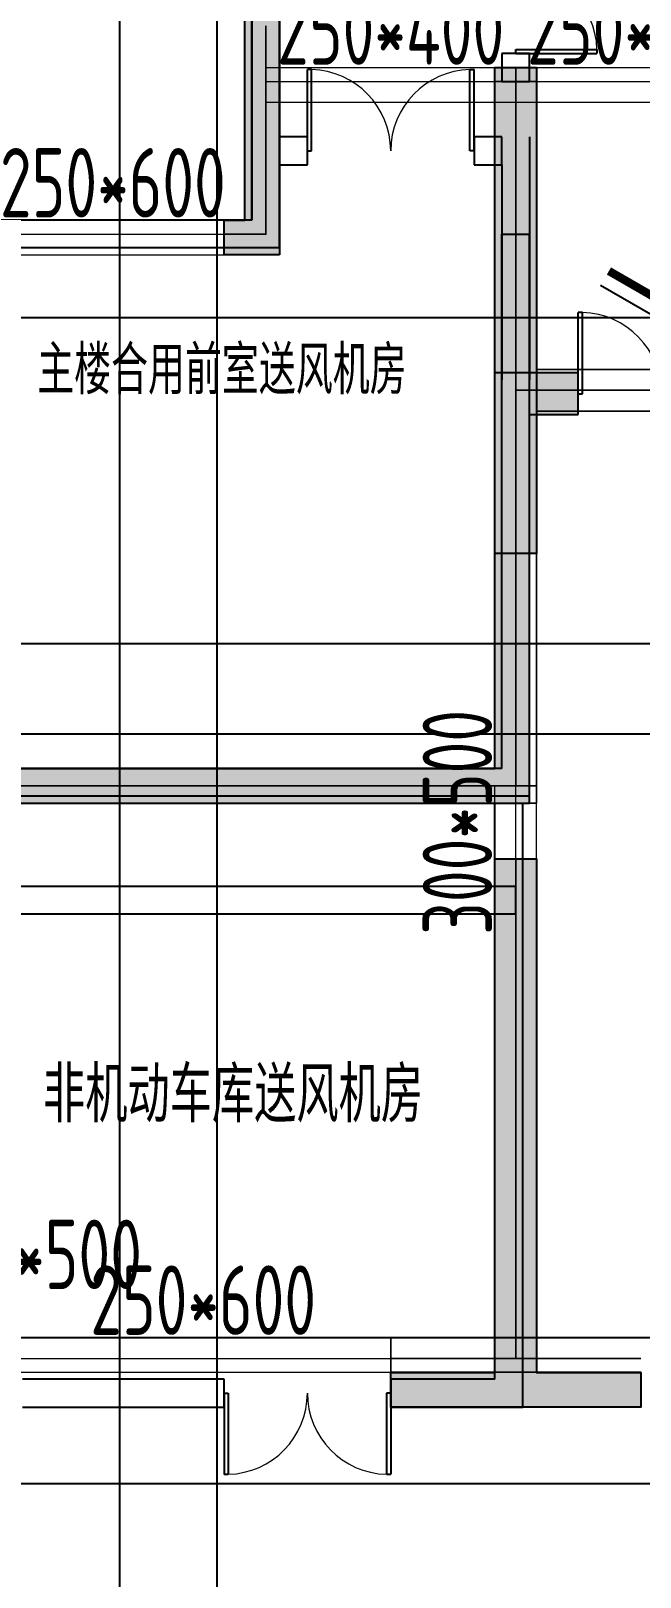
# Model space of a CAD drawing. Extents: x 369444 to 684549, y -549309 to 575337.
# Drawn here: x 398784 to 403169, y 335932 to 347071 of the extents above; entities that cross this region are included whole.
import ezdxf

# ---------------------------------------------------------------- set-up
doc = ezdxf.new("R2010")
doc.units = 0
doc.header["$LTSCALE"] = 1000
doc.header["$MEASUREMENT"] = 0
for name, color, linetype, lineweight, true_color in [('-1-0-1', 7, 'Continuous', 0, 0xc0c0c0), ('-1-1-2', 7, 'Continuous', 0, 0xc0c0c0), ('-2-0-1', 1, 'Continuous', 0, 0xff0000), ('-2-1-2', 9, 'Continuous', 0, 0x808080), ('1-6-1', 7, 'Continuous', 0, 0x55ff55), ('1-6-2', 7, 'Continuous', 0, 0x55ff55), ('11-6-5', 2, 'Continuous', 0, 0xffff00), ('12-6-1', 4, 'Continuous', 0, 0x00ffff), ('12-6-2', 4, 'Continuous', 0, 0x00ffff), ('12-6-5', 4, 'Continuous', 0, 0x00ffff)]:
    doc.layers.add(name, color=color, linetype=linetype, lineweight=lineweight, true_color=true_color)
for name, color, linetype in [('DOTE', 1, 'Continuous'), ('PUB_HATCH', 8, 'Continuous'), ('WALL', 9, 'Continuous'), ('WINDOW', 4, 'Continuous'), ('房间名称', 72, 'Continuous')]:
    doc.layers.add(name, color=color, linetype=linetype)
doc.styles.add('HNSJY', font='hnsjy-07.shx', dxfattribs={"width": 0.8, "bigfont": 'hnsjy-hz.shx'})
doc.styles.add('yjkcad', font='yjkeng.shx', dxfattribs={"width": 0.7, "height": 250, "bigfont": 'yjkchn.shx'})

# ---------------------------------------------------------------- blocks, each defined once
blk = doc.blocks.new('21#loudixiajnjgjnjdfg')
at = {"layer": 'WALL'}
h = blk.add_hatch(color=0, dxfattribs=at)
h.dxf.hatch_style = 1
h.paths.add_polyline_path([(-183057, -69119), (-183057, -68619), (-183557, -68619), (-183557, -69119)], flags=17)
h.paths.add_polyline_path([(-170857, -69119), (-170857, -68619), (-171407, -68619), (-171407, -69119)], flags=17)
h.paths.add_polyline_path([(-171407, -70819), (-171157, -70819), (-171157, -70419), (-171557, -70419), (-171557, -70819)], flags=17)
h.paths.add_polyline_path([(-183507, -70819), (-183357, -70819), (-183357, -70419), (-183757, -70419), (-183757, -70819)], flags=17)
h.paths.add_polyline_path([(-168657, -64219), (-170857, -64219), (-170857, -66419), (-170307, -66419), (-170307, -66619), (-171107, -66619), (-171107, -63969), (-168457, -63969), (-168457, -66619), (-169207, -66619), (-169207, -66419), (-168657, -66419)])
h.paths.add_polyline_path([(-179257, -73469), (-179807, -73469), (-179807, -73219), (-179257, -73219), (-178857, -73219), (-178857, -73469), (-179007, -73469), (-179007, -76369), (-180757, -76369), (-180757, -76119), (-179257, -76119)])
h.paths.add_polyline_path([(-165957, -64219), (-166607, -64219), (-166607, -63969), (-165707, -63969), (-165707, -65769), (-165957, -65769)])
h.paths.add_polyline_path([(-188307, -64019), (-188957, -64019), (-188957, -65569), (-189207, -65569), (-189207, -63769), (-188307, -63769)])
h.paths.add_polyline_path([(-173307, -80969), (-174157, -80969), (-174857, -80969), (-174857, -80719), (-174407, -80719), (-174407, -77519), (-174157, -77519), (-174157, -80719), (-173307, -80719)])
h.paths.add_polyline_path([(-180757, -80969), (-181607, -80969), (-181607, -80719), (-180757, -80719), (-180757, -77519), (-180507, -77519), (-180507, -80719), (-180057, -80719), (-180057, -80969)])
h.paths.add_polyline_path([(-175107, -73469), (-175657, -73469), (-175657, -76119), (-174157, -76119), (-174157, -76369), (-175907, -76369), (-175907, -73469), (-176057, -73469), (-176057, -73219), (-175657, -73219), (-175107, -73219)])
h.paths.add_polyline_path([(-159582, -72669), (-160057, -72669), (-160057, -74419), (-160307, -74419), (-160307, -72669), (-160407, -72669), (-160407, -72419), (-160057, -72419), (-159582, -72419)])
h.paths.add_polyline_path([(-163357, -80969), (-163657, -80969), (-164057, -80969), (-164057, -80719), (-163907, -80719), (-163907, -77119), (-163657, -77119), (-163657, -80719), (-163357, -80719)])
h.paths.add_polyline_path([(-166757, -80969), (-167782, -80969), (-168557, -80969), (-168557, -80719), (-167807, -80719), (-167807, -77019), (-167507, -77019), (-167507, -80719), (-166757, -80719)])
h.paths.add_polyline_path([(-191007, -75019), (-191007, -75819), (-193107, -75819), (-193107, -75569), (-191257, -75569), (-191257, -75019)])
h.paths.add_polyline_path([(-183307, -66419), (-184057, -66419), (-184057, -64019), (-186257, -64019), (-186257, -66219), (-185707, -66219), (-185707, -66419), (-186457, -66419), (-186457, -63769), (-183807, -63769), (-183807, -66169), (-183307, -66169)])
h.paths.add_polyline_path([(-171407, -73469), (-171857, -73469), (-171857, -73219), (-171157, -73219), (-171157, -76369), (-171407, -76369)])
h.paths.add_polyline_path([(-183057, -73469), (-183507, -73469), (-183507, -76369), (-183757, -76369), (-183757, -73219), (-183057, -73219)])
h.paths.add_polyline_path([(-187382, -80969), (-188157, -80969), (-188157, -80719), (-187407, -80719), (-187407, -77019), (-187107, -77019), (-187107, -80719), (-186357, -80719), (-186357, -80969)])
h.paths.add_polyline_path([(-191257, -80969), (-191557, -80969), (-191557, -80719), (-191257, -80719), (-191257, -77119), (-191007, -77119), (-191007, -80719), (-190857, -80719), (-190857, -80969)])
h.paths.add_polyline_path([(-194857, -72669), (-195332, -72669), (-195332, -72419), (-194857, -72419), (-194507, -72419), (-194507, -72669), (-194607, -72669), (-194607, -74419), (-194857, -74419)])
h.paths.add_polyline_path([(-157057, -81969), (-157607, -81969), (-157607, -81719), (-157357, -81719), (-157357, -77269), (-157057, -77269)])
h.paths.add_polyline_path([(-197307, -81969), (-197857, -81969), (-197857, -77269), (-197557, -77269), (-197557, -81719), (-197307, -81719)])
h.paths.add_polyline_path([(-165557, -72669), (-165957, -72669), (-165957, -69119), (-166357, -69119), (-166357, -68919), (-165707, -68919), (-165707, -72419), (-165557, -72419)])
h.paths.add_polyline_path([(-188957, -72669), (-189357, -72669), (-189357, -72419), (-189207, -72419), (-189207, -68919), (-188507, -68919), (-188507, -69119), (-188957, -69119)])
h.paths.add_polyline_path([(-160857, -80969), (-161557, -80969), (-161557, -80719), (-160857, -80719), (-160857, -77819), (-160607, -77819), (-160607, -80719), (-160607, -81719), (-160007, -81719), (-160007, -81969), (-160857, -81969)])
h.paths.add_polyline_path([(-187107, -71319), (-187107, -74819), (-187407, -74819), (-187407, -71319)])
h.paths.add_polyline_path([(-193357, -80969), (-194057, -80969), (-194057, -81969), (-194907, -81969), (-194907, -81719), (-194307, -81719), (-194307, -80719), (-194307, -77819), (-194057, -77819), (-194057, -80719), (-193357, -80719)])
h.paths.add_polyline_path([(-167507, -71319), (-167507, -74819), (-167807, -74819), (-167807, -71319)])
h.paths.add_polyline_path([(-171157, -80969), (-171507, -80969), (-171507, -80719), (-171407, -80719), (-171407, -77519), (-171157, -77519), (-171157, -80719), (-170957, -80719), (-170957, -80969)])
h.paths.add_polyline_path([(-183407, -80969), (-183757, -80969), (-183957, -80969), (-183957, -80719), (-183757, -80719), (-183757, -77519), (-183507, -77519), (-183507, -80719), (-183407, -80719)])
h.paths.add_polyline_path([(-157057, -75819), (-157757, -75819), (-157757, -75569), (-157357, -75569), (-157357, -72669), (-157732, -72669), (-157732, -72419), (-157057, -72419)])
h.paths.add_polyline_path([(-197157, -75819), (-197857, -75819), (-197857, -72419), (-197182, -72419), (-197182, -72669), (-197557, -72669), (-197557, -75569), (-197157, -75569)])
h.paths.add_polyline_path([(-163907, -72669), (-163957, -72669), (-163957, -72419), (-163657, -72419), (-163257, -72419), (-163257, -72669), (-163657, -72669), (-163657, -73519), (-163907, -73519)])
h.paths.add_polyline_path([(-190957, -72669), (-191007, -72669), (-191007, -73519), (-191257, -73519), (-191257, -72669), (-191657, -72669), (-191657, -72419), (-191257, -72419), (-190957, -72419)])
h.paths.add_polyline_path([(-161807, -75819), (-163907, -75819), (-163907, -75019), (-163657, -75019), (-163657, -75569), (-161807, -75569)])
edge = h.paths.add_edge_path()
edge.add_line((-183557, -66419), (-183557, -66519))
edge.add_line((-183557, -66519), (-183307, -66519))
edge.add_line((-183307, -66519), (-183307, -66419))
edge.add_line((-183507, -70819), (-183507, -71569))
edge.add_line((-183507, -71569), (-185557, -71569))
edge.add_line((-185557, -71569), (-185557, -71319))
edge.add_line((-185557, -71319), (-183757, -71319))
edge.add_line((-183757, -71319), (-183757, -70819))
edge.add_line((-171157, -70819), (-171157, -71319))
edge.add_line((-171157, -71319), (-169357, -71319))
edge.add_line((-169357, -71319), (-169357, -71569))
edge.add_line((-169357, -71569), (-171407, -71569))
edge.add_line((-171407, -71569), (-171407, -70819))
h.paths.add_polyline_path([(-171407, -71569), (-171157, -71569), (-171157, -70819), (-171407, -70819)], flags=16)
h.paths.add_polyline_path([(-171157, -71569), (-169357, -71569), (-169357, -71319), (-171157, -71319)], flags=16)
h.paths.add_polyline_path([(-183757, -71569), (-183507, -71569), (-183507, -70819), (-183757, -70819)], flags=16)
h.paths.add_polyline_path([(-185557, -71569), (-183757, -71569), (-183757, -71319), (-185557, -71319)], flags=16)
at = {"layer": 'WALL', "color": 0, "elevation": 14}
for points in [[(-188957, -72669), (-189357, -72669), (-189357, -72419), (-189207, -72419), (-189207, -68919), (-188507, -68919), (-188507, -69119), (-188957, -69119)], [(-187107, -71319), (-187107, -74819), (-187407, -74819), (-187407, -71319)], [(-187382, -80969), (-188157, -80969), (-188157, -80719), (-187407, -80719), (-187407, -77019), (-187107, -77019), (-187107, -80719), (-186357, -80719), (-186357, -80969)]]:
    blk.add_lwpolyline(points, close=True, dxfattribs=at)
blk = doc.blocks.new('$DorLib2D$00000002')
for p, q in [((-0.5, 0), (-0.5, 0.4875)), ((-0.475, 0.4875), (-0.5, 0.4875)), ((-0.475, 0), (-0.475, 0.4875)), ((0.475, 0), (0.475, 0.4875)), ((0.475, 0.4875), (0.5, 0.4875)), ((0.5, 0), (0.5, 0.4875)), ((-0.5, 0), (-0.475, 0)), ((0.5, 0), (0.475, 0))]:
    blk.add_line(p, q)
at = {"lineweight": 13}
for centre, start, end in [((-0.4875, 0), 0, 88.53072), ((0.4875, 0), 91.46928, 180)]:
    blk.add_arc(centre, 0.4875, start, end, dxfattribs=at)
blk = doc.blocks.new('$DorLib2D$00000191')
at = {"layer": 'WINDOW', "color": 0}
blk.add_line((-0.5, 0.15), (0.366, 0.65), dxfattribs=at)
at = {"layer": 'WINDOW', "color": 0, "const_width": 0.05}
blk.add_lwpolyline([(-0.55, 0.2366), (0.316, 0.7366)], dxfattribs=at)

msp = doc.modelspace()

# ---------------------------------------------------------------- hatches: boundary and pattern name
at = {"layer": 'PUB_HATCH'}
for points in [[(402124.6, 341757), (402374.6, 341507), (402374.6, 344307.1), (402124.6, 344607.1)], [(402374.6, 344307.1), (402724.6, 344307.1), (402724.6, 344607.1), (402124.6, 344607.1)], [(398524.6, 341757), (398274.6, 341507), (402374.6, 341507), (402124.6, 341757)]]:
    msp.add_hatch(color=256, dxfattribs=at).paths.add_polyline_path(points)

# ---------------------------------------------------------------- linework, layer by layer
at = {"layer": '-1-0-1', "color": 0}
for p in [(400474.4, 346706.9, -3600), (402274.4, 346706.9, -3600), (400174.4, 345606.9, -3600), (400474.4, 345606.9, -3600), (402274.4, 344482.1, -3600), (402274.4, 343306.9, -3600), (402274.4, 341631.9, -3600), (402274.4, 341106.9, -3600), (401374.4, 337506.9, -3600), (402274.4, 337506.9, -3600)]:
    msp.add_point(p, dxfattribs=at)
at = {"layer": '-1-1-2', "color": 0}
for p, q in [((400474.4, 346706.9, -3600), (400474.4, 346706.9)), ((402274.4, 346706.9, -3600), (402274.4, 346706.9)), ((400174.4, 345606.9, -3600), (400174.4, 345606.9)), ((400474.4, 345606.9, -3600), (400474.4, 345606.9)), ((402274.4, 344482.1, -3600), (402274.4, 344482.1)), ((402274.4, 343306.9, -3600), (402274.4, 343306.9)), ((402274.4, 341631.9, -3600), (402274.4, 341631.9)), ((402274.4, 341106.9, -3600), (402274.4, 341106.9)), ((401374.4, 337506.9, -3600), (401374.4, 337506.9)), ((402274.4, 337506.9, -3600), (402274.4, 337506.9))]:
    msp.add_line(p, q, dxfattribs=at)
at = {"layer": '-2-0-1', "color": 0}
for p, q in [((400474.4, 346706.9, -3600), (400474.4, 347106.9, -3600)), ((400474.4, 346706.9, -3600), (402274.4, 346706.9, -3600)), ((400474.4, 345606.9, -3600), (400474.4, 346706.9, -3600)), ((402274.4, 344482.1, -3600), (402274.4, 346706.9, -3600)), ((402274.4, 346706.9, -3600), (404074.4, 346706.9, -3600)), ((398574.4, 345606.9, -3600), (400174.4, 345606.9, -3600)), ((400174.4, 345606.9, -3600), (400474.4, 345606.9, -3600)), ((402274.4, 344482.1, -3600), (405874.4, 344482.1, -3600)), ((402274.4, 343306.9, -3600), (402274.4, 344482.1, -3600)), ((402274.4, 341631.9, -3600), (402274.4, 343306.9, -3600)), ((398374.4, 341631.9, -3600), (402274.4, 341631.9, -3600)), ((402274.4, 341106.9, -3600), (402274.4, 341631.9, -3600)), ((402274.4, 337506.9, -3600), (402274.4, 341106.9, -3600)), ((398674.4, 337506.9, -3600), (401374.4, 337506.9, -3600)), ((401374.4, 337506.9, -3600), (402274.4, 337506.9, -3600)), ((402274.4, 337506.9, -3600), (403174.4, 337506.9, -3600))]:
    msp.add_line(p, q, dxfattribs=at)
at = {"layer": '-2-1-2', "color": 0}
for p, q in [((400474.4, 346706.9), (400474.4, 347106.9)), ((400474.4, 346706.9), (402274.4, 346706.9)), ((400474.4, 345606.9), (400474.4, 346706.9)), ((402274.4, 344482.1), (402274.4, 346706.9)), ((402274.4, 346706.9), (404074.4, 346706.9)), ((398574.4, 345606.9), (400174.4, 345606.9)), ((400174.4, 345606.9), (400474.4, 345606.9)), ((402274.4, 344482.1), (405874.4, 344482.1)), ((402274.4, 343306.9), (402274.4, 344482.1)), ((402274.4, 341631.9), (402274.4, 343306.9)), ((398374.4, 341631.9), (402274.4, 341631.9)), ((402274.4, 341106.9), (402274.4, 341631.9)), ((402274.4, 337506.9), (402274.4, 341106.9)), ((398674.4, 337506.9), (401374.4, 337506.9)), ((401374.4, 337506.9), (402274.4, 337506.9)), ((402274.4, 337506.9), (403174.4, 337506.9))]:
    msp.add_line(p, q, dxfattribs=at)
at = {"layer": '1-6-1', "color": 0}
for p, q in [((400324.4, 347106.9, -8700), (400324.4, 346706.9, -8700)), ((400324.4, 346706.9, -5100), (400324.4, 347106.9, -5100)), ((400574.4, 347106.9, -5100), (400574.4, 346706.9, -5100)), ((400574.4, 346706.9, -8700), (400574.4, 347106.9, -8700)), ((400324.4, 346706.9, -8700), (400324.4, 346706.9, -5100)), ((400324.4, 346706.9, -8700), (400324.4, 345706.9, -8700)), ((400324.4, 346706.9, -5100), (400324.4, 346706.9, -8700)), ((400324.4, 345706.9, -5100), (400324.4, 346706.9, -5100)), ((400574.4, 346706.9, -5100), (400574.4, 346706.9, -8700)), ((400574.4, 346706.9, -5100), (400574.4, 345456.9, -5100)), ((400574.4, 346706.9, -8700), (400574.4, 346706.9, -5100)), ((400574.4, 345456.9, -8700), (400574.4, 346706.9, -8700)), ((402124.4, 346706.9, -8700), (402124.4, 344482.1, -8700)), ((402124.4, 346706.9, -5100), (402124.4, 346706.9, -8700)), ((402124.4, 344482.1, -5100), (402124.4, 346706.9, -5100)), ((402124.4, 346706.9, -8700), (402124.4, 346706.9, -5100)), ((402424.4, 346706.9, -8700), (402124.4, 346706.9, -8700)), ((402124.4, 346706.9, -5100), (402424.4, 346706.9, -5100)), ((402424.4, 346706.9, -5100), (402424.4, 344632.1, -5100)), ((402424.4, 346706.9, -8700), (402424.4, 346706.9, -5100)), ((402424.4, 344632.1, -8700), (402424.4, 346706.9, -8700)), ((402424.4, 346706.9, -5100), (402424.4, 346706.9, -8700)), ((400174.4, 345706.9, -8700), (400174.4, 345706.9, -5100)), ((400324.4, 345706.9, -8700), (400174.4, 345706.9, -8700)), ((400174.4, 345706.9, -5100), (400324.4, 345706.9, -5100)), ((400174.4, 345706.9, -8700), (400174.4, 345456.9, -8700)), ((400174.4, 345706.9, -5100), (400174.4, 345706.9, -8700)), ((400174.4, 345456.9, -5100), (400174.4, 345706.9, -5100)), ((400324.4, 345706.9, -8700), (400324.4, 345706.9, -5100)), ((400324.4, 345706.9, -5100), (400324.4, 345706.9, -8700)), ((400174.4, 345456.9, -5100), (400174.4, 345456.9, -8700)), ((400574.4, 345456.9, -5100), (400174.4, 345456.9, -5100)), ((400174.4, 345456.9, -8700), (400574.4, 345456.9, -8700)), ((400174.4, 345456.9, -8700), (400174.4, 345456.9, -5100)), ((400574.4, 345456.9, -5100), (400574.4, 345456.9, -8700)), ((400574.4, 345456.9, -8700), (400574.4, 345456.9, -5100)), ((402424.4, 344632.1, -8700), (402424.4, 344632.1, -5100)), ((405774.4, 344632.1, -8700), (402424.4, 344632.1, -8700)), ((402424.4, 344632.1, -5100), (405774.4, 344632.1, -5100)), ((402424.4, 344632.1, -5100), (402424.4, 344632.1, -8700)), ((402124.4, 344482.1, -8700), (402124.4, 344482.1, -5100)), ((402124.4, 344482.1, -8700), (402124.4, 343306.9, -8700)), ((402124.4, 344482.1, -5100), (402124.4, 344482.1, -8700)), ((402124.4, 343306.9, -5100), (402124.4, 344482.1, -5100)), ((402424.4, 344332.1, -5100), (402424.4, 344332.1, -8700)), ((405774.4, 344332.1, -5100), (402424.4, 344332.1, -5100)), ((402424.4, 344332.1, -8700), (405774.4, 344332.1, -8700)), ((402424.4, 344332.1, -5100), (402424.4, 343306.9, -5100)), ((402424.4, 344332.1, -8700), (402424.4, 344332.1, -5100)), ((402424.4, 343306.9, -8700), (402424.4, 344332.1, -8700)), ((402124.4, 343306.9, -8700), (402124.4, 341756.9, -8700)), ((402124.4, 343306.9, -5100), (402124.4, 343306.9, -8700)), ((402124.4, 341756.9, -5100), (402124.4, 343306.9, -5100)), ((402124.4, 343306.9, -8700), (402124.4, 343306.9, -5100)), ((402424.4, 343306.9, -5100), (402424.4, 341506.9, -5100)), ((402424.4, 343306.9, -8700), (402424.4, 343306.9, -5100)), ((402424.4, 341506.9, -8700), (402424.4, 343306.9, -8700)), ((402424.4, 343306.9, -5100), (402424.4, 343306.9, -8700)), ((402124.4, 341756.9, -8700), (398524.4, 341756.9, -8700)), ((398524.4, 341756.9, -5100), (402124.4, 341756.9, -5100)), ((402124.4, 341756.9, -8700), (402124.4, 341756.9, -5100)), ((402124.4, 341756.9, -5100), (402124.4, 341756.9, -8700)), ((402424.4, 341506.9, -5100), (398274.4, 341506.9, -5100)), ((398274.4, 341506.9, -8700), (402424.4, 341506.9, -8700)), ((402424.4, 341506.9, -5100), (402424.4, 341506.9, -8700)), ((402424.4, 341506.9, -8700), (402424.4, 341506.9, -5100)), ((402124.4, 341106.9, -8700), (402124.4, 337656.9, -8700)), ((402124.4, 341106.9, -5100), (402124.4, 341106.9, -8700)), ((402124.4, 337656.9, -5100), (402124.4, 341106.9, -5100)), ((402124.4, 341106.9, -8700), (402124.4, 341106.9, -5100)), ((402424.4, 341106.9, -8700), (402124.4, 341106.9, -8700)), ((402124.4, 341106.9, -5100), (402424.4, 341106.9, -5100)), ((402424.4, 341106.9, -5100), (402424.4, 337656.9, -5100)), ((402424.4, 341106.9, -8700), (402424.4, 341106.9, -5100)), ((402424.4, 337656.9, -8700), (402424.4, 341106.9, -8700)), ((402424.4, 341106.9, -5100), (402424.4, 341106.9, -8700)), ((401374.4, 337656.9, -8700), (401374.4, 337656.9, -5100)), ((402124.4, 337656.9, -8700), (401374.4, 337656.9, -8700)), ((401374.4, 337656.9, -5100), (402124.4, 337656.9, -5100)), ((401374.4, 337656.9, -8700), (401374.4, 337406.9, -8700)), ((401374.4, 337656.9, -5100), (401374.4, 337656.9, -8700)), ((401374.4, 337406.9, -5100), (401374.4, 337656.9, -5100)), ((402124.4, 337656.9, -8700), (402124.4, 337656.9, -5100)), ((402124.4, 337656.9, -5100), (402124.4, 337656.9, -8700)), ((402424.4, 337656.9, -8700), (402424.4, 337656.9, -5100)), ((403174.4, 337656.9, -8700), (402424.4, 337656.9, -8700)), ((402424.4, 337656.9, -5100), (403174.4, 337656.9, -5100)), ((402424.4, 337656.9, -5100), (402424.4, 337656.9, -8700)), ((401374.4, 337406.9, -5100), (401374.4, 337406.9, -8700)), ((402274.4, 337406.9, -5100), (401374.4, 337406.9, -5100)), ((401374.4, 337406.9, -8700), (402274.4, 337406.9, -8700)), ((401374.4, 337406.9, -8700), (401374.4, 337406.9, -5100)), ((402274.4, 337406.9, -5100), (402274.4, 337406.9, -8700)), ((403174.4, 337406.9, -5100), (402274.4, 337406.9, -5100)), ((402274.4, 337406.9, -8700), (403174.4, 337406.9, -8700)), ((402274.4, 337406.9, -8700), (402274.4, 337406.9, -5100))]:
    msp.add_line(p, q, dxfattribs=at)
at = {"layer": '1-6-2', "color": 0}
for p, q in [((400474.4, 347106.9, -5100), (400474.4, 346706.9, -5100)), ((400474.4, 346706.9, -8700), (400474.4, 347106.9, -8700)), ((400474.4, 346706.9, -5100), (400474.4, 346706.9, -8700)), ((400474.4, 346706.9, -5100), (400474.4, 345606.9, -5100)), ((400474.4, 346706.9, -8700), (400474.4, 346706.9, -5100)), ((400474.4, 345606.9, -8700), (400474.4, 346706.9, -8700)), ((402274.4, 346706.9, -5100), (402274.4, 344482.1, -5100)), ((402274.4, 346706.9, -8700), (402274.4, 346706.9, -5100)), ((402274.4, 344482.1, -8700), (402274.4, 346706.9, -8700)), ((400174.4, 345606.9, -5100), (400174.4, 345606.9, -8700)), ((400474.4, 345606.9, -5100), (400174.4, 345606.9, -5100)), ((400174.4, 345606.9, -8700), (400474.4, 345606.9, -8700)), ((400474.4, 345606.9, -5100), (400474.4, 345606.9, -8700)), ((400474.4, 345606.9, -8700), (400474.4, 345606.9, -5100)), ((402274.4, 344482.1, -5100), (402274.4, 344482.1, -8700)), ((405874.4, 344482.1, -5100), (402274.4, 344482.1, -5100)), ((402274.4, 344482.1, -8700), (405874.4, 344482.1, -8700)), ((402274.4, 344482.1, -5100), (402274.4, 344482.1, -8700)), ((402274.4, 344482.1, -5100), (402274.4, 343306.9, -5100)), ((402274.4, 344482.1, -8700), (402274.4, 344482.1, -5100)), ((402274.4, 343306.9, -8700), (402274.4, 344482.1, -8700)), ((402274.4, 343306.9, -5100), (402274.4, 341631.9, -5100)), ((402274.4, 343306.9, -8700), (402274.4, 343306.9, -5100)), ((402274.4, 341631.9, -8700), (402274.4, 343306.9, -8700)), ((402274.4, 343306.9, -5100), (402274.4, 343306.9, -8700)), ((402274.4, 341631.9, -5100), (398374.4, 341631.9, -5100)), ((398374.4, 341631.9, -8700), (402274.4, 341631.9, -8700)), ((402274.4, 341631.9, -5100), (402274.4, 341631.9, -8700)), ((402274.4, 341631.9, -8700), (402274.4, 341631.9, -5100)), ((402274.4, 341106.9, -5100), (402274.4, 337506.9, -5100)), ((402274.4, 341106.9, -8700), (402274.4, 341106.9, -5100)), ((402274.4, 337506.9, -8700), (402274.4, 341106.9, -8700)), ((401374.4, 337506.9, -5100), (401374.4, 337506.9, -8700)), ((402274.4, 337506.9, -5100), (401374.4, 337506.9, -5100)), ((401374.4, 337506.9, -8700), (402274.4, 337506.9, -8700)), ((402274.4, 337506.9, -5100), (402274.4, 337506.9, -8700)), ((403174.4, 337506.9, -5100), (402274.4, 337506.9, -5100)), ((402274.4, 337506.9, -8700), (403174.4, 337506.9, -8700)), ((402274.4, 337506.9, -5100), (402274.4, 337506.9, -8700)), ((402274.4, 337506.9, -8700), (402274.4, 337506.9, -5100))]:
    msp.add_line(p, q, dxfattribs=at)
at = {"layer": '12-6-1', "color": 0}
for p, q in [((400474.4, 346806.9, -5100), (400474.4, 346556.9, -5100)), ((400474.4, 346806.9, -5500), (400474.4, 346806.9, -5100)), ((400474.4, 346556.9, -5500), (400474.4, 346806.9, -5500)), ((400474.4, 346806.9, -5100), (402274.4, 346806.9, -5100)), ((400474.4, 346806.9, -5500), (402274.4, 346806.9, -5500)), ((402274.4, 346806.9, -5100), (402274.4, 346556.9, -5100)), ((402274.4, 346806.9, -5500), (402274.4, 346806.9, -5100)), ((402274.4, 346556.9, -5500), (402274.4, 346806.9, -5500)), ((402274.4, 346806.9, -5100), (402274.4, 346556.9, -5100)), ((402274.4, 346806.9, -5500), (402274.4, 346806.9, -5100)), ((402274.4, 346556.9, -5500), (402274.4, 346806.9, -5500)), ((402274.4, 346806.9, -5100), (404074.4, 346806.9, -5100)), ((402274.4, 346806.9, -5500), (404074.4, 346806.9, -5500)), ((400474.4, 346556.9, -5100), (400474.4, 346556.9, -5500)), ((400474.4, 346556.9, -5100), (402274.4, 346556.9, -5100)), ((400474.4, 346556.9, -5500), (402274.4, 346556.9, -5500)), ((402274.4, 346556.9, -5100), (402274.4, 346556.9, -5500)), ((402274.4, 346556.9, -5100), (402274.4, 346556.9, -5500)), ((402274.4, 346556.9, -5100), (404074.4, 346556.9, -5100)), ((402274.4, 346556.9, -5500), (404074.4, 346556.9, -5500)), ((398574.4, 345706.9, -5100), (400174.4, 345706.9, -5100)), ((398574.4, 345706.9, -5700), (400174.4, 345706.9, -5700)), ((400174.4, 345706.9, -5100), (400174.4, 345456.9, -5100)), ((400174.4, 345706.9, -5700), (400174.4, 345706.9, -5100)), ((400174.4, 345456.9, -5700), (400174.4, 345706.9, -5700)), ((398574.4, 345456.9, -5100), (400174.4, 345456.9, -5100)), ((398574.4, 345456.9, -5700), (400174.4, 345456.9, -5700)), ((400174.4, 345456.9, -5100), (400174.4, 345456.9, -5700)), ((402124.4, 341631.9, -5100), (402424.4, 341631.9, -5100)), ((402124.4, 341631.9, -5600), (402124.4, 341631.9, -5100)), ((402424.4, 341631.9, -5600), (402124.4, 341631.9, -5600)), ((402124.4, 341106.9, -5100), (402124.4, 341631.9, -5100)), ((402124.4, 341106.9, -5600), (402124.4, 341631.9, -5600)), ((402424.4, 341631.9, -5100), (402424.4, 341631.9, -5600)), ((402424.4, 341106.9, -5100), (402424.4, 341631.9, -5100)), ((402424.4, 341106.9, -5600), (402424.4, 341631.9, -5600)), ((402124.4, 341106.9, -5100), (402424.4, 341106.9, -5100)), ((402124.4, 341106.9, -5600), (402124.4, 341106.9, -5100)), ((402424.4, 341106.9, -5600), (402124.4, 341106.9, -5600)), ((402424.4, 341106.9, -5100), (402424.4, 341106.9, -5600)), ((398674.4, 337656.9, -5100), (401374.4, 337656.9, -5100)), ((398674.4, 337656.9, -5700), (401374.4, 337656.9, -5700)), ((401374.4, 337656.9, -5100), (401374.4, 337406.9, -5100)), ((401374.4, 337656.9, -5700), (401374.4, 337656.9, -5100)), ((401374.4, 337406.9, -5700), (401374.4, 337656.9, -5700)), ((398674.4, 337406.9, -5100), (401374.4, 337406.9, -5100)), ((398674.4, 337406.9, -5700), (401374.4, 337406.9, -5700)), ((401374.4, 337406.9, -5100), (401374.4, 337406.9, -5700))]:
    msp.add_line(p, q, dxfattribs=at)
at = {"layer": '12-6-2', "color": 0}
for p, q in [((400474.4, 346706.9, -5100), (402274.4, 346706.9, -5100)), ((402274.4, 346706.9, -5100), (404074.4, 346706.9, -5100)), ((398574.4, 345606.9, -5100), (400174.4, 345606.9, -5100)), ((402274.4, 341106.9, -5100), (402274.4, 341631.9, -5100)), ((398674.4, 337506.9, -5100), (401374.4, 337506.9, -5100))]:
    msp.add_line(p, q, dxfattribs=at)
at = {"layer": 'DOTE', "color": 8}
for p, q in [((399424.5, 261807), (399424.5, 476704.8)), ((400124.5, 261807), (400124.5, 476704.8))]:
    msp.add_line(p, q, dxfattribs=at)
at = {"layer": 'DOTE', "color": 8, "lineweight": -2}
for p, q in [((377844.4, 345007), (624570.9, 345007)), ((377844.4, 342657), (624570.9, 342657)), ((377844.4, 342007), (624570.9, 342007)), ((377844.4, 337657), (624570.9, 337657)), ((377844.4, 336607), (624570.9, 336607))]:
    msp.add_line(p, q, dxfattribs=at)
at = {"layer": 'WALL'}
for p, q in [((400374.5, 345707), (400374.5, 348307)), ((400574.5, 345707), (400574.5, 348207)), ((400374.5, 347507, 22.4), (400374.5, 346207, 22.4)), ((400574.5, 347507, 22.4), (400574.5, 346307, 22.4)), ((402374.5, 346907), (402174.5, 346907)), ((402174.5, 346907), (402174.5, 346707)), ((402374.5, 346707), (402374.5, 346907)), ((402174.5, 346707), (402374.5, 346707)), ((400774.5, 346307), (400574.5, 346307)), ((400574.5, 346307), (400574.5, 346107)), ((400774.5, 346107), (400774.5, 346307)), ((402174.5, 346307), (401974.5, 346307)), ((401974.5, 346307), (401974.5, 346107)), ((402174.5, 346107), (402174.5, 346307)), ((402374.5, 346307, 22.4), (402374.5, 344557, 22.4)), ((400374.5, 346207, 22.4), (400374.5, 345707, 22.4)), ((400574.5, 346107, 22.4), (400574.5, 345507, 22.4)), ((400574.5, 346107), (400774.5, 346107)), ((401974.5, 346107), (402174.5, 346107)), ((402174.5, 346107, 22.4), (402174.5, 344557, 22.4)), ((400374.5, 345707), (398524.5, 345707)), ((400574.5, 345707), (400574.5, 345707)), ((400574.5, 345507), (400574.5, 345707)), ((402174.5, 341757), (402174.5, 345607)), ((402174.5, 345607), (402374.5, 345607)), ((402374.5, 341557), (402374.5, 345607)), ((400474.5, 345507), (398524.5, 345507)), ((400574.5, 345507), (400474.5, 345507)), ((402124.6, 341757), (402124.6, 344607.1)), ((402724.6, 344607.1), (402124.6, 344607.1)), ((402724.6, 344307.1), (402724.6, 344607.1)), ((402374.6, 341507), (402374.6, 344307.1)), ((402374.6, 344307.1), (402724.6, 344307.1)), ((402174.5, 341757), (398474.5, 341757)), ((398524.6, 341757), (402124.6, 341757)), ((402374.5, 341557), (398274.5, 341557)), ((398274.6, 341507), (402374.6, 341507)), ((402124.5, 337357), (402124.5, 341507)), ((402124.5, 341507), (402324.5, 341507)), ((402324.5, 337157), (402324.5, 341507)), ((402274.5, 340907), (398424.5, 340907)), ((402274.5, 340707), (402274.5, 340907)), ((402274.5, 340707), (398524.5, 340707)), ((400174.5, 337357), (398724.7, 337357)), ((400174.5, 337157), (400174.5, 337357)), ((402124.5, 337357), (401374.5, 337357)), ((401374.5, 337357), (401374.5, 337157)), ((398724.7, 337157), (400174.5, 337157)), ((401374.5, 337157), (402324.5, 337157))]:
    msp.add_line(p, q, dxfattribs=at)

# ---------------------------------------------------------------- block references
at = {"layer": 'WALL', "color": 8}
msp.add_blockref('21#loudixiajnjgjnjdfg', (589531.8, 418125.8, -14), dxfattribs=at)
at = {"layer": 'WINDOW', "xscale": 1200, "yscale": 1200}
for p, zscale, rotation in [((402274.5, 347507), -1200, 270), ((401374.5, 346207), -1200, 359.9999998633962), ((400774.5, 337257), 1200, 180.0001333756316)]:
    msp.add_blockref('$DorLib2D$00000002', p, dxfattribs=dict(at, zscale=zscale, rotation=rotation))
at = {"layer": 'WINDOW', "yscale": 1200, "zscale": -1200}
for name, xscale in [('$DorLib2D$00000191', -1200), ('$DorLib2D$00000002', 1200)]:
    msp.add_blockref(name, (403324.6, 344457.1), dxfattribs=dict(at, xscale=xscale))

# ---------------------------------------------------------------- texts
at = {"layer": '11-6-5', "color": 0, "insert": (398774.4, 338006.9, -3600), "char_height": 500, "attachment_point": 8, "style": 'yjkcad'}
msp.add_mtext('700*500', dxfattribs=at)
at = {"layer": '12-6-5', "color": 0, "char_height": 500, "attachment_point": 8, "style": 'yjkcad'}
for s, insert in [('250*400', (401374.4, 346826.9)), ('250*400', (403174.4, 346826.9)), ('250*600', (399374.4, 345726.9)), ('250*600', (400024.4, 337676.9))]:
    msp.add_mtext(s, dxfattribs=dict(at, insert=insert))
at = {"layer": '12-6-5', "color": 0, "insert": (402104.4, 341369.4), "char_height": 500, "attachment_point": 8, "rotation": 90, "style": 'yjkcad'}
msp.add_mtext('300*500', dxfattribs=at)
at = {"layer": '房间名称', "style": 'HNSJY', "width": 0.8}
msp.add_text('主楼合用前室送风机房', height=350, rotation=360, dxfattribs=at).set_placement((398829.2, 344452.1, 55))
msp.add_text('非机动车库送风机房', height=400, dxfattribs=at).set_placement((398871.4, 339207))

doc.saveas('drawing.dxf')
